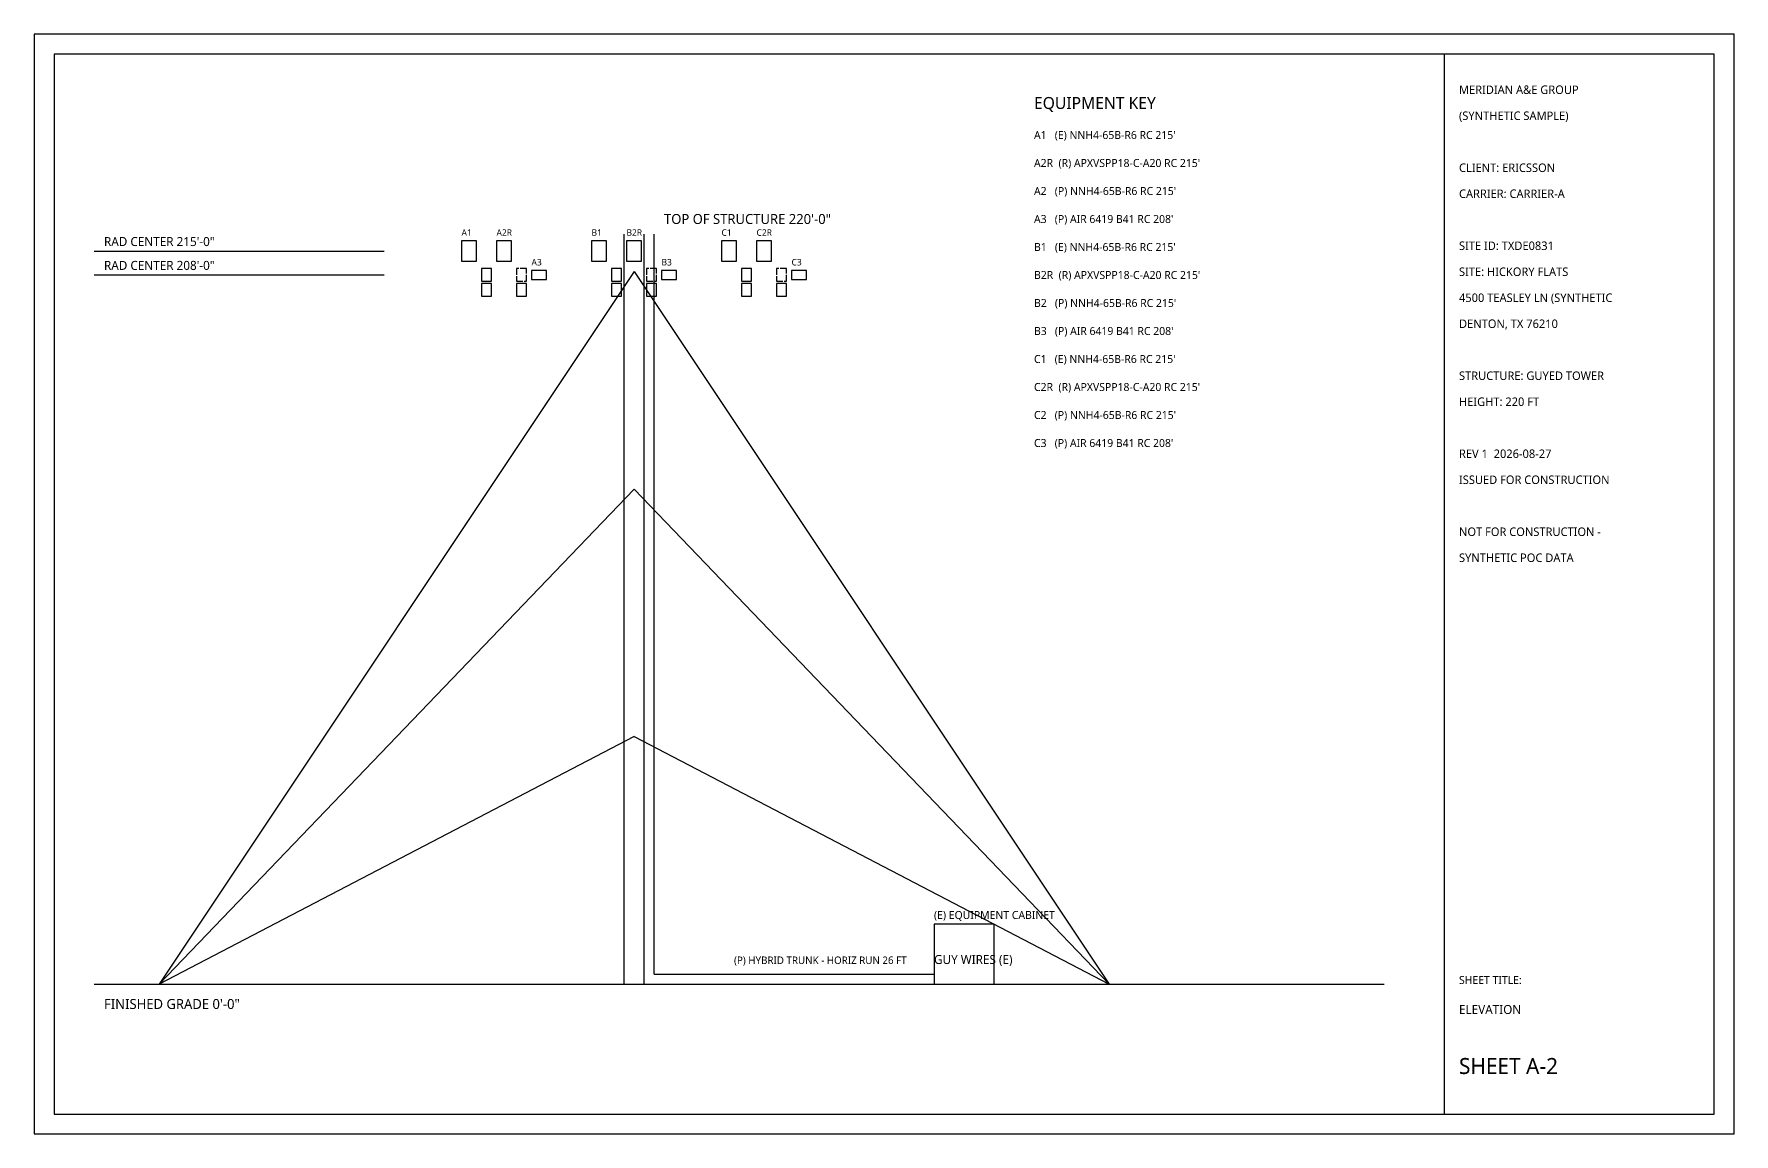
# Model space of a CAD drawing. Extents: x 0 to 1940, y 0 to 220.
# Drawn here: x 400 to 740, y 0 to 220 of the extents above; entities that cross this region are included whole.
import ezdxf

# ---------------------------------------------------------------- set-up
doc = ezdxf.new("R2010")
doc.units = 0
doc.linetypes.add('DASHED', pattern=[1.524, 1.27, -0.254])
for name, color, linetype in [('A-ANT-EXIST', 8, 'Continuous'), ('A-ANT-NEW', 1, 'Continuous'), ('A-ANT-REMOVE', 30, 'DASHED'), ('A-BORDER', 7, 'Continuous'), ('A-CABLE', 3, 'Continuous'), ('A-DIM', 4, 'Continuous'), ('A-RRU-EXIST', 8, 'Continuous'), ('A-RRU-NEW', 1, 'Continuous'), ('A-RRU-REMOVE', 30, 'DASHED'), ('A-STRUCT', 7, 'Continuous'), ('A-TEXT', 7, 'Continuous'), ('A-TITLE', 7, 'Continuous')]:
    doc.layers.add(name, color=color, linetype=linetype)
doc.styles.add('OpenSans', font='OpenSans-Regular.ttf')

msp = doc.modelspace()

# ---------------------------------------------------------------- linework, layer by layer
at = {"layer": 'A-ANT-EXIST'}
for points in [[(485.5, 174.54), (488.5, 174.54), (488.5, 178.64), (485.5, 178.64)], [(511.5, 174.54), (514.5, 174.54), (514.5, 178.64), (511.5, 178.64)], [(537.5, 174.54), (540.5, 174.54), (540.5, 178.64), (537.5, 178.64)]]:
    msp.add_lwpolyline(points, close=True, dxfattribs=at)
at = {"layer": 'A-ANT-NEW'}
for points in [[(492.5, 174.54), (495.5, 174.54), (495.5, 178.64), (492.5, 178.64)], [(518.5, 174.54), (521.5, 174.54), (521.5, 178.64), (518.5, 178.64)], [(544.5, 174.54), (547.5, 174.54), (547.5, 178.64), (544.5, 178.64)], [(499.5, 170.92), (502.5, 170.92), (502.5, 172.71), (499.5, 172.71)], [(525.5, 170.92), (528.5, 170.92), (528.5, 172.71), (525.5, 172.71)], [(551.5, 170.92), (554.5, 170.92), (554.5, 172.71), (551.5, 172.71)]]:
    msp.add_lwpolyline(points, close=True, dxfattribs=at)
at = {"layer": 'A-ANT-REMOVE'}
for points in [[(492.5, 174.54), (495.5, 174.54), (495.5, 178.64), (492.5, 178.64)], [(518.5, 174.54), (521.5, 174.54), (521.5, 178.64), (518.5, 178.64)], [(544.5, 174.54), (547.5, 174.54), (547.5, 178.64), (544.5, 178.64)]]:
    msp.add_lwpolyline(points, close=True, dxfattribs=at)
at = {"layer": 'A-BORDER'}
for points in [[(400, 0), (740, 0), (740, 220), (400, 220)], [(404, 4), (736, 4), (736, 216), (404, 216)]]:
    msp.add_lwpolyline(points, close=True, dxfattribs=at)
at = {"layer": 'A-CABLE'}
for q in [(524, 180), (580, 32)]:
    msp.add_line((524, 32), q, dxfattribs=at)
at = {"layer": 'A-DIM'}
for p, q in [((412, 176.59), (470, 176.59)), ((412, 171.82), (470, 171.82))]:
    msp.add_line(p, q, dxfattribs=at)
at = {"layer": 'A-RRU-EXIST'}
for points in [[(489.5, 170.59), (491.5, 170.59), (491.5, 173.09), (489.5, 173.09)], [(489.5, 167.59), (491.5, 167.59), (491.5, 170.09), (489.5, 170.09)], [(515.5, 170.59), (517.5, 170.59), (517.5, 173.09), (515.5, 173.09)], [(515.5, 167.59), (517.5, 167.59), (517.5, 170.09), (515.5, 170.09)], [(541.5, 170.59), (543.5, 170.59), (543.5, 173.09), (541.5, 173.09)], [(541.5, 167.59), (543.5, 167.59), (543.5, 170.09), (541.5, 170.09)]]:
    msp.add_lwpolyline(points, close=True, dxfattribs=at)
at = {"layer": 'A-RRU-NEW'}
for points in [[(496.5, 167.59), (498.5, 167.59), (498.5, 170.09), (496.5, 170.09)], [(522.5, 167.59), (524.5, 167.59), (524.5, 170.09), (522.5, 170.09)], [(548.5, 167.59), (550.5, 167.59), (550.5, 170.09), (548.5, 170.09)]]:
    msp.add_lwpolyline(points, close=True, dxfattribs=at)
at = {"layer": 'A-RRU-REMOVE'}
for points in [[(496.5, 170.59), (498.5, 170.59), (498.5, 173.09), (496.5, 173.09)], [(522.5, 170.59), (524.5, 170.59), (524.5, 173.09), (522.5, 173.09)], [(548.5, 170.59), (550.5, 170.59), (550.5, 173.09), (548.5, 173.09)]]:
    msp.add_lwpolyline(points, close=True, dxfattribs=at)
at = {"layer": 'A-STRUCT'}
for p, q in [((518, 30), (518, 180)), ((522, 30), (522, 180)), ((520, 172.5), (425, 30)), ((520, 172.5), (615, 30)), ((520, 129), (425, 30)), ((520, 129), (615, 30)), ((520, 79.5), (425, 30)), ((520, 79.5), (615, 30)), ((412, 30), (670, 30))]:
    msp.add_line(p, q, dxfattribs=at)
msp.add_lwpolyline([(580, 30), (592, 30), (592, 42), (580, 42)], close=True, dxfattribs=at)
at = {"layer": 'A-TITLE'}
msp.add_lwpolyline([(682, 4), (736, 4), (736, 216), (682, 216)], close=True, dxfattribs=at)

# ---------------------------------------------------------------- texts
at = {"layer": 'A-CABLE', "style": 'OpenSans'}
msp.add_text('(P) HYBRID TRUNK - HORIZ RUN 26 FT', height=1.5, dxfattribs=at).set_placement((540, 34))
at = {"layer": 'A-DIM', "style": 'OpenSans'}
for s, height, p in [('TOP OF STRUCTURE 220\'-0"', 2, (526, 182)), ('RAD CENTER 215\'-0"', 1.8, (414, 177.59)), ('RAD CENTER 208\'-0"', 1.8, (414, 172.82))]:
    msp.add_text(s, height=height, dxfattribs=at).set_placement(p)
at = {"layer": 'A-TEXT', "style": 'OpenSans'}
for s, height, p in [('EQUIPMENT KEY', 2.4, (600, 205)), ("A1   (E) NNH4-65B-R6 RC 215'", 1.6, (600, 199)), ("A2R  (R) APXVSPP18-C-A20 RC 215'", 1.6, (600, 193.4)), ("A2   (P) NNH4-65B-R6 RC 215'", 1.6, (600, 187.8)), ("A3   (P) AIR 6419 B41 RC 208'", 1.6, (600, 182.2)), ('A1', 1.3, (485.5, 179.64)), ('A2R', 1.3, (492.5, 179.64)), ('A2', 1.3, (492.5, 179.64)), ('B1', 1.3, (511.5, 179.64)), ('B2R', 1.3, (518.5, 179.64)), ('B2', 1.3, (518.5, 179.64)), ('C1', 1.3, (537.5, 179.64)), ('C2R', 1.3, (544.5, 179.64)), ('C2', 1.3, (544.5, 179.64)), ("B1   (E) NNH4-65B-R6 RC 215'", 1.6, (600, 176.6)), ('A3', 1.3, (499.5, 173.71)), ('B3', 1.3, (525.5, 173.71)), ('C3', 1.3, (551.5, 173.71)), ("B2R  (R) APXVSPP18-C-A20 RC 215'", 1.6, (600, 171)), ("B2   (P) NNH4-65B-R6 RC 215'", 1.6, (600, 165.4)), ("B3   (P) AIR 6419 B41 RC 208'", 1.6, (600, 159.8)), ("C1   (E) NNH4-65B-R6 RC 215'", 1.6, (600, 154.2)), ("C2R  (R) APXVSPP18-C-A20 RC 215'", 1.6, (600, 148.6)), ("C2   (P) NNH4-65B-R6 RC 215'", 1.6, (600, 143)), ("C3   (P) AIR 6419 B41 RC 208'", 1.6, (600, 137.4)), ('(E) EQUIPMENT CABINET', 1.6, (580, 43)), ('GUY WIRES (E)', 1.8, (580, 34)), ('FINISHED GRADE 0\'-0"', 2, (414, 25))]:
    msp.add_text(s, height=height, dxfattribs=at).set_placement(p)
at = {"layer": 'A-TITLE', "style": 'OpenSans'}
for s, height, p in [('MERIDIAN A&E GROUP', 1.7, (685, 208)), ('(SYNTHETIC SAMPLE)', 1.7, (685, 202.8)), ('CLIENT: ERICSSON', 1.7, (685, 192.4)), ('CARRIER: CARRIER-A', 1.7, (685, 187.2)), ('SITE ID: TXDE0831', 1.7, (685, 176.8)), ('SITE: HICKORY FLATS', 1.7, (685, 171.6)), ('4500 TEASLEY LN (SYNTHETIC', 1.7, (685, 166.4)), ('DENTON, TX 76210', 1.7, (685, 161.2)), ('STRUCTURE: GUYED TOWER', 1.7, (685, 150.8)), ('HEIGHT: 220 FT', 1.7, (685, 145.6)), ('REV 1  2026-08-27', 1.7, (685, 135.2)), ('ISSUED FOR CONSTRUCTION', 1.7, (685, 130)), ('NOT FOR CONSTRUCTION -', 1.7, (685, 119.6)), ('SYNTHETIC POC DATA', 1.7, (685, 114.4)), ('SHEET TITLE:', 1.6, (685, 30)), ('ELEVATION', 1.8, (685, 24)), ('SHEET A-2', 3.2, (685, 12))]:
    msp.add_text(s, height=height, dxfattribs=at).set_placement(p)

doc.saveas('drawing.dxf')
